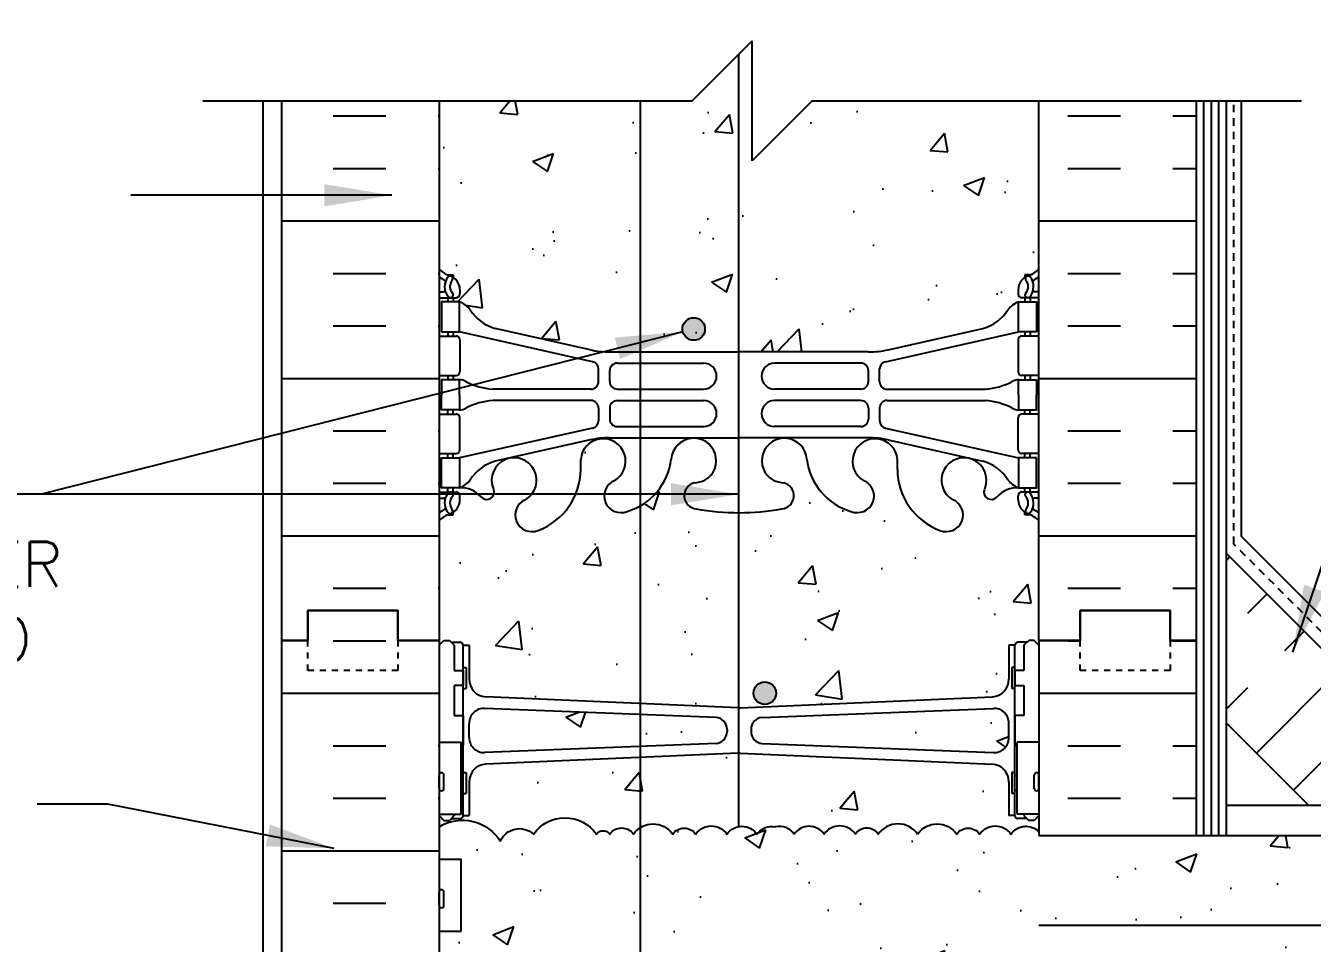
# Model space of a CAD drawing. Header units: inches. Extents: x 189.2 to 283.2, y 118.4 to 194.9.
# Drawn here: x 245.13 to 266.57, y 163.83 to 179.13 of the extents above; entities that cross this region are included whole.
import ezdxf

# ---------------------------------------------------------------- set-up
doc = ezdxf.new("R2010")
doc.units = ezdxf.units.IN
doc.header["$LTSCALE"] = 0.5
doc.header["$MEASUREMENT"] = 0
doc.linetypes.add('DASHED2', pattern=[0.375, 0.25, -0.125])
for name, color, linetype in [('HATCH', 12, 'Continuous'), ('line25', 2, 'Continuous'), ('LINE3', 3, 'Continuous'), ('LINE50', 5, 'Continuous'), ('LINE9', 9, 'Continuous'), ('TEXT', 4, 'Continuous'), ('Web_Edge', 9, 'Continuous')]:
    doc.layers.add(name, color=color, linetype=linetype)
doc.styles.add('DIM', font='romans.shx', dxfattribs={"width": 0.7})
doc.styles.add('ROMANS', font='romans.shx', dxfattribs={"height": 0.75})
doc.styles.get("Standard").update_dxf_attribs({"font": 'romans.shx', "height": 0.75})
doc.linetypes.add('STEEL', pattern='A,0.5,-0.2,["X",Standard,S=0.1,R=0,X=-0.1,Y=-0.05],-0.1', length=0.8)
doc.dimstyles.new('ext_12', dxfattribs={"dimscale": 12, "dimtxt": 0.09375, "dimasz": 0.09375, "dimexe": 0.09375, "dimexo": 0.0625, "dimgap": 0.0625, "dimtad": 1, "dimdec": 1, "dimzin": 2, "dimdsep": 46, "dimlunit": 4, "dimtxsty": 'DIM', "dimcen": 0.09, "dimdle": 0.09375, "dimclrt": 4, "dimadec": 0, "dimazin": 0, "dimtfac": 1, "dimtdec": 1, "dimtmove": 2, "dimatfit": 3, "dimfxl": 1, "dimfrac": 2, "dimtolj": 1, "dimtzin": 0, "dimarcsym": 0})

msp = doc.modelspace()

# ---------------------------------------------------------------- hatches: boundary and pattern name
at = {"layer": 'HATCH'}
h = msp.add_hatch(dxfattribs=at)
h.set_pattern_fill('AR-CONC', color=256, scale=0.5)
h.set_pattern_definition([(50, (0, 0), (3.5863, -0.31376), [0.375, -4.125]), (355, (0, 0), (-0.693757, 3.76096), [0.3, -3.3]), (100.4514, (0.299, -0.026), (2.892544, 3.4472), [0.3187, -3.50571]), (46.1842, (0, 1), (5.336207, -0.827596), [0.5625, -6.1875]), (96.6356, (0.4447, 0.931), (4.67331, 4.87059), [0.47805, -5.25857]), (351.1842, (0, 1), (4.67331, 4.87059), [0.45, -4.95]), (21, (0.5, 0.75), (2.984535, -2.013094), [0.375, -4.125]), (326, (0.5, 0.75), (1.216577, 3.62575), [0.3, -3.3]), (71.4514, (0.7487, 0.5822), (4.201112, 1.612656), [0.3187, -3.50571]), (37.5, (0, 0), (0.0607993, 1.6644693), [0, -3.26, 0, -3.35, 0, -3.3125]), (7.5, (0, 0), (1.315348, 1.972059), [0, -1.91, 0, -3.185, 0, -1.2625]), (327.5, (-1.115, 0), (2.669112, -0.1127744), [0, -1.25, 0, -3.9, 0, -5.175]), (317.5, (-1.615, 0), (2.915931, 0.500525), [0, -1.625, 0, -2.59, 0, -3.675])])
h.paths.add_polyline_path([(257.158, 142.881), (257.158, 140.881), (258.158, 141.881), (262.018, 141.881), (262.018, 144.689, 0.08841), (261.872, 144.786), (261.782, 144.786), (261.782, 144.828, -0.249069), (261.672, 145.035), (261.672, 145.102, -0.414214), (261.735, 145.165), (261.782, 145.165), (261.782, 145.235), (261.677, 145.235, -0.155529), (261.502, 145.369, 0.180914), (261.084, 145.68), (259.503, 146.033, 0.054974), (259.176, 146.069), (257.018, 146.069), (254.86, 146.069, 0.054974), (254.534, 146.033), (252.953, 145.68, 0.180914), (252.535, 145.369, -0.155529), (252.359, 145.235), (252.254, 145.235), (252.254, 145.165), (252.302, 145.165, -0.414214), (252.364, 145.102), (252.364, 145.035, -0.249069), (252.254, 144.828), (252.254, 144.786), (252.164, 144.786, 0.088416), (252.018, 144.689), (252.018, 141.881), (256.158, 141.881)])
h.paths.add_polyline_path([(262.018, 150.881), (262.018, 151.817), (261.938, 151.737), (261.848, 151.737), (261.818, 151.767), (261.668, 151.767, -0.414214), (261.618, 151.817), (261.518, 151.817), (261.518, 152.378, 0.390098), (261.243, 152.677), (257.035, 152.861, 0.020761), (257.018, 152.862, 0.020761), (257.002, 152.861), (252.794, 152.677, 0.390098), (252.518, 152.378), (252.518, 151.817), (252.418, 151.817, -0.414214), (252.368, 151.767), (252.268, 151.767), (252.218, 151.767), (252.188, 151.737), (252.098, 151.737), (252.018, 151.817), (252.018, 150.881), (252.018, 148.881, 0.088416), (252.164, 148.784), (252.254, 148.784), (252.254, 148.742, -0.249069), (252.364, 148.535), (252.364, 148.467, -0.414214), (252.302, 148.405), (252.254, 148.405), (252.254, 148.335), (252.359, 148.335, 0.231736), (252.717, 148.486, -0.8344), (252.929, 148.36), (252.917, 148.339, 2.155404), (253.456, 148.533, -1), (253.669, 149.044, -0.311223), (254.378, 148.028), (254.378, 147.863, 1.661382), (254.939, 148.216, -1), (255.152, 148.727, -0.30095), (255.888, 147.855, 1.661382), (256.45, 148.208, 0.055617), (256.27, 148.253, -0.843243), (256.305, 148.686, -0.047544), (257.018, 148.75, -0.047544), (257.732, 148.686, -0.843243), (257.767, 148.253, 0.055617), (257.587, 148.208, 1.661382), (258.148, 147.855, -0.30095), (258.885, 148.727, -1), (259.098, 148.216, 1.661382), (259.659, 147.863), (259.659, 148.028, -0.311223), (260.368, 149.044, -1), (260.581, 148.533, 2.155404), (261.12, 148.339), (261.108, 148.36, -0.834375), (261.32, 148.486, 0.23174), (261.677, 148.335), (261.782, 148.335), (261.782, 148.405), (261.735, 148.405, -0.414214), (261.672, 148.467), (261.672, 148.535, -0.249069), (261.782, 148.742), (261.782, 148.784), (261.872, 148.784, 0.08841), (262.018, 148.881)])
h.paths.add_polyline_path([(261.518, 154.657), (261.618, 154.657, -0.327813), (261.653, 154.705), (261.653, 155.126, 0.416771), (260.261, 155.012, 0.520567), (259.71, 155.129, 0.035013), (259.653, 155.199, 0.035013), (259.597, 155.129, 0.520567), (259.046, 155.012, 0.520567), (258.025, 155.107, 0.520567), (257.004, 155.012, 0.520567), (256.453, 155.129, 0.520567), (255.402, 155.129, 0.520567), (255.182, 155.129, 0.520567), (254.785, 155.129, 0.520567), (254.131, 155.129, 0.520567), (253.749, 155.129, 0.520567), (253.228, 155.129, 0.520567), (252.726, 155.129, 0.328601), (252.383, 155.245), (252.383, 154.705, -0.327813), (252.418, 154.657), (252.518, 154.657), (252.518, 154.097, 0.390098), (252.794, 153.798), (257.002, 153.614, 0.020761), (257.018, 153.613, 0.020761), (257.035, 153.614), (261.243, 153.798, 0.390098), (261.518, 154.097)])
h.paths.add_polyline_path([(256.818, 153.22), (256.818, 153.255, 0.390098), (256.635, 153.454), (252.778, 153.606, 0.425773), (252.518, 153.356), (252.518, 153.119, 0.425773), (252.778, 152.869), (256.635, 153.02, 0.390098)])
h.paths.add_polyline_path([(261.518, 153.356, 0.425773), (261.259, 153.606), (257.402, 153.454, 0.390098), (257.218, 153.255), (257.218, 153.22, 0.390098), (257.402, 153.02), (261.259, 152.869, 0.425773), (261.518, 153.119)])
h.paths.add_polyline_path([(262.018, 162.131), (262.018, 163.631), (280.914, 163.631), (280.914, 165.631), (262.018, 165.631), (262.018, 165.694, 0.466689), (261.551, 165.653, 0.520567), (261.029, 165.653, 0.520567), (260.647, 165.653, 0.520567), (259.994, 165.653, 0.520567), (259.34, 165.653, 0.520567), (258.958, 165.653, 0.520567), (258.436, 165.653, 0.520567), (257.935, 165.653, 0.297004), (257.626, 165.777, 0.297004), (257.317, 165.653, 0.520567), (256.816, 165.653, 0.520567), (256.294, 165.653, 0.520567), (255.912, 165.653, 0.520567), (255.258, 165.653, 0.520567), (254.862, 165.653, 0.520567), (254.641, 165.653, 0.520567), (253.591, 165.653, 0.520567), (253.04, 165.535, 0.411465), (252.018, 165.776), (252.018, 165.236), (252.383, 165.236), (252.383, 164.036), (252.018, 164.036), (252.018, 163.286), (252.383, 163.286), (252.383, 162.086), (252.018, 162.086), (252.018, 161.336), (252.383, 161.336), (252.383, 160.256), (252.018, 160.256), (252.018, 159.506), (252.383, 159.506), (252.383, 158.426), (252.018, 158.426), (252.018, 157.676), (252.383, 157.676), (252.383, 156.476), (252.018, 156.476), (252.018, 155.726), (252.383, 155.726), (252.383, 155.245, -0.328601), (252.726, 155.129, -0.520567), (253.228, 155.129, -0.520567), (253.749, 155.129, -0.520567), (254.131, 155.129, -0.520567), (254.785, 155.129, -0.520567), (255.182, 155.129, -0.520567), (255.402, 155.129, -0.520567), (256.453, 155.129, -0.520567), (257.004, 155.012, -0.520567), (258.025, 155.107, -0.520567), (259.046, 155.012, -0.520567), (259.597, 155.129, -0.035013), (259.653, 155.199, -0.035013), (259.71, 155.129, -0.520567), (260.261, 155.012, -0.416771), (261.653, 155.126), (261.653, 155.726), (262.018, 155.726), (262.018, 156.131), (262.018, 157.631)])
h.paths.add_polyline_path([(261.518, 166.522, 0.390098), (261.243, 166.821), (257.035, 167.005, 0.020761), (257.018, 167.005, 0.020761), (257.002, 167.005), (252.794, 166.821, 0.390098), (252.518, 166.522), (252.518, 165.961), (252.418, 165.961, -0.414214), (252.368, 165.911), (252.268, 165.911), (252.218, 165.911), (252.188, 165.881), (252.098, 165.881), (252.018, 165.961), (252.018, 165.776, -0.411465), (253.04, 165.535, -0.520567), (253.591, 165.653, -0.520567), (254.641, 165.653, -0.520567), (254.862, 165.653, -0.520567), (255.258, 165.653, -0.520567), (255.912, 165.653, -0.520567), (256.294, 165.653, -0.520567), (256.816, 165.653, -0.520567), (257.317, 165.653, -0.297004), (257.626, 165.777, -0.297004), (257.935, 165.653, -0.520567), (258.436, 165.653, -0.520567), (258.958, 165.653, -0.520567), (259.34, 165.653, -0.520567), (259.994, 165.653, -0.520567), (260.647, 165.653, -0.520567), (261.029, 165.653, -0.520567), (261.551, 165.653, -0.466689), (262.018, 165.694), (262.018, 165.961), (261.938, 165.881), (261.848, 165.881), (261.818, 165.911), (261.668, 165.911, -0.414214), (261.618, 165.961), (261.518, 165.961)])
h.paths.add_polyline_path([(256.635, 167.598), (252.778, 167.749, 0.425773), (252.518, 167.5), (252.518, 167.262, 0.425773), (252.778, 167.012), (256.635, 167.164, 0.390098), (256.818, 167.363), (256.818, 167.399, 0.390098)])
h.paths.add_polyline_path([(261.518, 167.5, 0.425773), (261.259, 167.749), (257.402, 167.598, 0.390098), (257.218, 167.399), (257.218, 167.363, 0.390098), (257.402, 167.164), (261.259, 167.012, 0.425773), (261.518, 167.262)])
h.paths.add_polyline_path([(262.018, 170.881, 0.08841), (261.872, 170.978), (261.782, 170.978), (261.782, 171.02, -0.249069), (261.672, 171.227), (261.672, 171.295, -0.414214), (261.735, 171.357), (261.782, 171.357), (261.782, 171.427), (261.677, 171.427, 0.231736), (261.32, 171.276, -0.8344), (261.108, 171.402), (261.12, 171.423, 2.155404), (260.581, 171.229, -1), (260.368, 170.717, -0.311223), (259.659, 171.733), (259.659, 171.898, 1.661382), (259.098, 171.546, -1), (258.885, 171.035, -0.30095), (258.148, 171.907, 1.661382), (257.587, 171.554, 0.055617), (257.767, 171.509, -0.843243), (257.732, 171.076, -0.047544), (257.018, 171.011, -0.047544), (256.305, 171.076, -0.843243), (256.27, 171.509, 0.055617), (256.45, 171.554, 1.661382), (255.888, 171.907, -0.30095), (255.152, 171.035, -1), (254.939, 171.546, 1.661382), (254.378, 171.898), (254.378, 171.733, -0.311223), (253.669, 170.717, -1), (253.456, 171.229, 2.155404), (252.917, 171.423), (252.929, 171.402, -0.834375), (252.717, 171.276, 0.23174), (252.359, 171.427), (252.254, 171.427), (252.254, 171.357), (252.302, 171.357, -0.414214), (252.364, 171.295), (252.364, 171.227, -0.249069), (252.254, 171.02), (252.254, 170.978), (252.164, 170.978, 0.088416), (252.018, 170.881), (252.018, 168.881), (252.018, 168.801), (252.098, 168.881), (252.188, 168.881), (252.218, 168.851), (252.368, 168.851, -0.414214), (252.418, 168.801), (252.518, 168.801), (252.518, 168.24, 0.390098), (252.794, 167.941), (257.002, 167.757, 0.020761), (257.018, 167.757, 0.020761), (257.035, 167.757), (261.243, 167.941, 0.390098), (261.518, 168.24), (261.518, 168.801), (261.618, 168.801, -0.414214), (261.668, 168.851), (261.768, 168.851), (261.818, 168.851), (261.848, 168.881), (261.938, 168.881), (262.018, 168.801), (262.018, 168.881)])
h.paths.add_polyline_path([(262.018, 177.881), (258.237, 177.881), (257.237, 176.881), (257.237, 178.881), (256.237, 177.881), (252.018, 177.881), (252.018, 175.073, 0.088416), (252.164, 174.976), (252.254, 174.976), (252.254, 174.934, -0.249069), (252.364, 174.727), (252.364, 174.66, -0.414214), (252.302, 174.597), (252.254, 174.597), (252.254, 174.527), (252.359, 174.527, -0.155529), (252.535, 174.393, 0.180914), (252.953, 174.082), (254.534, 173.729, 0.054974), (254.86, 173.693), (257.018, 173.693), (259.176, 173.693, 0.054974), (259.503, 173.729), (261.084, 174.082, 0.180914), (261.502, 174.393, -0.155529), (261.677, 174.527), (261.782, 174.527), (261.782, 174.597), (261.735, 174.597, -0.414214), (261.672, 174.66), (261.672, 174.727, -0.249069), (261.782, 174.934), (261.782, 174.976), (261.872, 174.976, 0.08841), (262.018, 175.073)])
h.paths.add_polyline_path([(262.018, 183.444, 0.08841), (261.872, 183.542), (261.782, 183.542), (261.782, 183.584, -0.249069), (261.672, 183.791), (261.672, 183.858, -0.414214), (261.735, 183.921), (261.782, 183.921), (261.782, 183.991), (261.677, 183.991, -0.155529), (261.502, 184.125, 0.180914), (261.084, 184.436), (259.503, 184.789, 0.054974), (259.176, 184.825), (257.018, 184.825), (254.86, 184.825, 0.054974), (254.534, 184.789), (252.953, 184.436, 0.180914), (252.535, 184.125, -0.155529), (252.359, 183.991), (252.254, 183.991), (252.254, 183.921), (252.302, 183.921, -0.414214), (252.364, 183.858), (252.364, 183.791, -0.249069), (252.254, 183.584), (252.254, 183.542), (252.164, 183.542, 0.088416), (252.018, 183.444), (252.018, 180.381), (256.237, 180.381), (257.237, 181.381), (257.237, 179.381), (258.237, 180.381), (262.018, 180.381)])
h.paths.add_polyline_path([(260.368, 187.8, -1), (260.581, 187.289, 2.155404), (261.12, 187.095), (261.108, 187.116, -0.834375), (261.32, 187.242, 0.23174), (261.677, 187.091), (261.782, 187.091), (261.782, 187.161), (261.735, 187.161, -0.414214), (261.672, 187.223), (261.672, 187.291, -0.249069), (261.782, 187.498), (261.782, 187.539), (261.872, 187.539, 0.08841), (262.018, 187.637), (262.018, 188.357, 0.336749), (261.356, 188.252, 0.520567), (260.97, 188.252, 0.520567), (260.47, 188.252, 0.259173), (260.018, 188.471, 0.259173), (259.567, 188.252, 0.520567), (259.067, 188.252, 0.520567), (258.68, 188.252, 0.336749), (258.018, 188.357, 0.336749), (257.356, 188.252, 0.520567), (256.97, 188.252, 0.520567), (256.47, 188.252, 0.520567), (255.623, 188.252, 0.520567), (255.341, 188.252, 0.520567), (254.446, 188.252, 0.520567), (253.707, 188.252, 0.520567), (253.014, 188.252, 0.520567), (252.793, 188.252, 0.321585), (252.018, 188.277), (252.018, 187.637, 0.088416), (252.164, 187.539), (252.254, 187.539), (252.254, 187.498, -0.249069), (252.364, 187.291), (252.364, 187.223, -0.414214), (252.302, 187.161), (252.254, 187.161), (252.254, 187.091), (252.359, 187.091, 0.231736), (252.717, 187.242, -0.8344), (252.929, 187.116), (252.917, 187.095, 2.155404), (253.456, 187.289, -1), (253.669, 187.8, -0.311223), (254.378, 186.784), (254.378, 186.619, 1.661382), (254.939, 186.972, -1), (255.152, 187.483, -0.30095), (255.888, 186.611, 1.661382), (256.45, 186.964, 0.055617), (256.27, 187.009, -0.843243), (256.305, 187.441, -0.047544), (257.018, 187.506, -0.047544), (257.732, 187.441, -0.843243), (257.767, 187.009, 0.055617), (257.587, 186.964, 1.661382), (258.148, 186.611, -0.30095), (258.885, 187.483, -1), (259.098, 186.972, 1.661382), (259.659, 186.619), (259.659, 186.784, -0.311223)])
h = msp.add_hatch(dxfattribs=at)
h.set_pattern_fill('INSUL', color=256, scale=7, style=0)
h.paths.add_polyline_path([(252.018, 177.881), (249.393, 177.881), (249.393, 168.881), (249.831, 168.881), (249.831, 169.381), (251.331, 169.381), (251.331, 168.881), (252.018, 168.881)])
h.paths.add_polyline_path([(264.643, 177.881), (262.018, 177.881), (262.018, 168.881), (262.706, 168.881), (262.706, 169.381), (264.206, 169.381), (264.206, 168.881), (264.643, 168.881)])
h = msp.add_hatch(dxfattribs=at)
h.set_pattern_fill('INSUL', color=256, scale=7, angle=45, style=0)
h.set_pattern_definition([(45, (157.8403, 7.2298), (-1.856155, 1.856155), []), (45, (157.2215, 7.8485), (-1.856155, 1.856155), [0.875, -0.875]), (45, (156.6028, 8.4672), (-1.856155, 1.856155), [0.875, -0.875])])
h.paths.add_polyline_path([(266.392, 166.256), (269.22, 166.256), (265.143, 170.333), (265.143, 167.504)])
h = msp.add_hatch(dxfattribs=at)
h.set_pattern_fill('INSUL', color=256, scale=7, style=0)
h.paths.add_polyline_path([(264.643, 156.131), (262.018, 156.131), (262.018, 150.881), (262.706, 150.881), (262.706, 151.381), (264.206, 151.381), (264.206, 150.881), (264.643, 150.881)])
h.paths.add_polyline_path([(262.018, 165.631), (264.643, 165.631), (264.643, 168.881), (264.206, 168.881), (264.206, 168.381), (262.706, 168.381), (262.706, 168.881), (262.018, 168.881)])
h.paths.add_polyline_path([(249.393, 150.881), (249.831, 150.881), (249.831, 151.381), (251.331, 151.381), (251.331, 150.881), (252.018, 150.881), (252.018, 168.881), (251.331, 168.881), (251.331, 169.381), (249.831, 169.381), (249.831, 168.881), (249.393, 168.881)])
at = {"layer": 'LINE3'}
for points in [[(256.45, 174.075, 1), (256.075, 174.075, 1)], [(257.637, 168.002, 1), (257.262, 168.002, 1)]]:
    msp.add_hatch(color=256, dxfattribs=at).paths.add_polyline_path(points)

# ---------------------------------------------------------------- linework, layer by layer
at = {"layer": 'HATCH'}
for p, q in [((264.768, 165.631), (264.768, 177.881)), ((264.893, 165.631), (264.893, 177.881)), ((265.018, 165.631), (265.018, 177.881)), ((265.393, 170.613), (265.393, 177.881)), ((269.5, 166.506), (265.393, 170.613))]:
    msp.add_line(p, q, dxfattribs=at)
for points in [[(252.018, 165.776, -0.411465), (253.04, 165.535, -0.520567), (253.591, 165.653, -0.520567), (254.641, 165.653, -0.520567), (254.862, 165.653, -0.520567), (255.258, 165.653, -0.520567), (255.912, 165.653, -0.520567), (256.294, 165.653, -0.520567), (256.816, 165.653, -0.520567), (257.317, 165.653, -0.297004), (257.626, 165.777)], [(259.994, 165.653, 0.520567), (259.34, 165.653, 0.520567), (258.958, 165.653, 0.520567), (258.436, 165.653, 0.520567), (257.935, 165.653, 0.297004), (257.626, 165.777)], [(259.994, 165.653, -0.520567), (260.647, 165.653, -0.520567), (261.029, 165.653, -0.520567), (261.551, 165.653, -0.466689), (262.018, 165.694, -0.466689)]]:
    msp.add_lwpolyline(points, format="xyb", dxfattribs=at)
at = {"layer": 'line25'}
for p, q in [((252.018, 177.881), (252.018, 168.881)), ((262.018, 168.881), (262.018, 177.881)), ((265.143, 165.631), (265.143, 177.881)), ((269.345, 166.131), (265.143, 170.333)), ((252.018, 168.881), (252.018, 150.881)), ((262.018, 168.881), (262.018, 165.631)), ((266.517, 166.131), (265.143, 167.504)), ((252.018, 167.186), (252.383, 167.186)), ((252.383, 165.986), (252.383, 167.186)), ((262.018, 167.186), (261.653, 167.186)), ((261.653, 165.986), (261.653, 167.186)), ((252.018, 165.986), (252.383, 165.986)), ((262.018, 165.986), (261.653, 165.986)), ((262.018, 165.631), (280.914, 165.631)), ((252.018, 165.236), (252.383, 165.236)), ((252.383, 164.036), (252.383, 165.236)), ((252.018, 164.036), (252.383, 164.036))]:
    msp.add_line(p, q, dxfattribs=at)
at = {"layer": 'LINE3'}
for p, q in [((257.011, 178.655), (257.011, 165.778)), ((255.369, 177.881), (255.369, 141.881))]:
    msp.add_line(p, q, dxfattribs=at)
at = {"layer": 'LINE3', "linetype": 'STEEL'}
msp.add_line((280.914, 164.131), (262.018, 164.131), dxfattribs=at)
at = {"layer": 'LINE3'}
for centre in [(256.262, 174.075), (257.449, 168.002)]:
    msp.add_circle(centre, 0.188, dxfattribs=at)
at = {"layer": 'LINE50'}
for p, q in [((249.393, 168.881), (249.393, 177.881)), ((264.643, 168.881), (264.643, 177.881)), ((249.393, 150.881), (249.393, 168.881)), ((264.643, 165.631), (264.643, 168.881))]:
    msp.add_line(p, q, dxfattribs=at)
at = {"layer": 'LINE50', "color": 9, "linetype": 'DASHED2'}
for p, q in [((265.268, 170.488), (265.268, 177.881)), ((269.438, 166.318), (265.268, 170.488))]:
    msp.add_line(p, q, dxfattribs=at)
at = {"layer": 'LINE50'}
for points in [[(249.393, 168.881), (249.831, 168.881), (249.831, 169.381), (251.331, 169.381), (251.331, 168.881), (252.018, 168.881)], [(252.018, 168.881), (251.331, 168.881), (251.331, 169.381), (249.831, 169.381), (249.831, 168.881), (249.393, 168.881)], [(264.643, 168.881), (264.206, 168.881), (264.206, 169.381), (262.706, 169.381), (262.706, 168.881), (262.018, 168.881)], [(262.018, 168.881), (262.706, 168.881), (262.706, 169.381), (264.206, 169.381), (264.206, 168.881), (264.643, 168.881)]]:
    msp.add_lwpolyline(points, dxfattribs=at)
at = {"layer": 'LINE9'}
for p, q in [((256.237, 177.881), (257.237, 178.881)), ((257.237, 176.881), (257.237, 178.881)), ((248.081, 177.881), (256.237, 177.881)), ((249.081, 177.881), (249.081, 141.883)), ((258.237, 177.881), (257.237, 176.881)), ((258.237, 177.881), (266.393, 177.881)), ((252.018, 168.801), (252.098, 168.881)), ((252.098, 168.881), (252.188, 168.881)), ((252.268, 168.801), (252.188, 168.881)), ((252.218, 168.851), (252.368, 168.851)), ((252.268, 168.851), (252.368, 168.851)), ((261.818, 168.851), (261.668, 168.851)), ((261.768, 168.851), (261.668, 168.851)), ((261.768, 168.801), (261.848, 168.881)), ((261.938, 168.881), (261.848, 168.881)), ((262.018, 168.801), (261.938, 168.881)), ((252.268, 168.801), (252.268, 168.381)), ((252.418, 165.961), (252.418, 168.801)), ((252.418, 168.801), (252.518, 168.801)), ((252.418, 168.781), (252.418, 168.781)), ((252.518, 168.801), (252.518, 168.24)), ((261.618, 168.801), (261.518, 168.801)), ((261.518, 168.801), (261.518, 168.24)), ((261.618, 165.961), (261.618, 168.801)), ((261.618, 168.781), (261.618, 168.781)), ((261.768, 168.801), (261.768, 168.381)), ((252.418, 168.431), (252.468, 168.431)), ((252.468, 168.431), (252.468, 168.081)), ((261.568, 168.431), (261.568, 168.081)), ((261.618, 168.431), (261.568, 168.431)), ((252.268, 168.131), (252.268, 167.631)), ((252.418, 168.081), (252.468, 168.081)), ((261.618, 168.081), (261.568, 168.081)), ((261.768, 168.131), (261.768, 167.631)), ((256.635, 167.598), (252.778, 167.749)), ((257.002, 167.757), (252.794, 167.941)), ((257.035, 167.757), (261.243, 167.941)), ((257.402, 167.598), (261.259, 167.749)), ((252.518, 167.262), (252.518, 167.5)), ((256.818, 167.399), (256.818, 167.363)), ((257.218, 167.399), (257.218, 167.363)), ((261.518, 167.262), (261.518, 167.5)), ((256.635, 167.164), (252.778, 167.012)), ((257.402, 167.164), (261.259, 167.012)), ((257.002, 167.005), (252.794, 166.821)), ((257.035, 167.005), (261.243, 166.821)), ((252.058, 166.676), (252.058, 166.676)), ((252.418, 166.681), (252.468, 166.681)), ((252.468, 166.681), (252.468, 166.331)), ((261.618, 166.681), (261.568, 166.681)), ((261.568, 166.681), (261.568, 166.331)), ((261.978, 166.676), (261.978, 166.676)), ((252.018, 166.416), (252.018, 166.636)), ((252.018, 166.581), (252.018, 166.581)), ((252.018, 166.471), (252.018, 166.471)), ((252.098, 166.416), (252.098, 166.636)), ((252.518, 166.522), (252.518, 165.961)), ((261.518, 166.522), (261.518, 165.961)), ((261.938, 166.416), (261.938, 166.636)), ((262.018, 166.416), (262.018, 166.636)), ((262.018, 166.581), (262.018, 166.581)), ((262.018, 166.471), (262.018, 166.471)), ((252.058, 166.376), (252.058, 166.376)), ((252.418, 166.331), (252.468, 166.331)), ((261.618, 166.331), (261.568, 166.331)), ((261.978, 166.376), (261.978, 166.376)), ((252.018, 165.961), (252.098, 165.881)), ((252.098, 165.881), (252.188, 165.881)), ((252.268, 165.961), (252.188, 165.881)), ((252.218, 165.911), (252.368, 165.911)), ((252.268, 165.986), (252.268, 165.961)), ((252.268, 165.911), (252.368, 165.911)), ((252.418, 165.961), (252.518, 165.961)), ((261.618, 165.961), (261.518, 165.961)), ((261.768, 165.911), (261.668, 165.911)), ((261.818, 165.911), (261.668, 165.911)), ((261.768, 165.986), (261.768, 165.961)), ((261.768, 165.961), (261.848, 165.881)), ((261.938, 165.881), (261.848, 165.881)), ((262.018, 165.961), (261.938, 165.881)), ((252.018, 164.466), (252.018, 164.686)), ((252.018, 164.631), (252.018, 164.631)), ((252.018, 164.521), (252.018, 164.521)), ((252.058, 164.726), (252.058, 164.726)), ((252.098, 164.466), (252.098, 164.686)), ((252.058, 164.426), (252.058, 164.426))]:
    msp.add_line(p, q, dxfattribs=at)
at = {"layer": 'LINE9', "linetype": 'DASHED2', "ltscale": 0.15}
for points in [[(251.331, 168.881), (251.331, 168.881), (251.331, 168.381), (249.831, 168.381), (249.831, 168.881), (249.831, 168.881)], [(264.206, 168.881), (264.206, 168.881), (264.206, 168.381), (262.706, 168.381), (262.706, 168.881), (262.706, 168.881)]]:
    msp.add_lwpolyline(points, dxfattribs=at)
at = {"layer": 'LINE9'}
for points in [[(252.268, 168.381), (252.418, 168.381), (252.418, 168.131), (252.268, 168.131)], [(261.768, 168.381), (261.618, 168.381), (261.618, 168.131), (261.768, 168.131)], [(252.268, 167.631), (252.268, 167.631), (252.418, 167.631), (252.418, 167.131), (252.383, 167.131)], [(261.768, 167.631), (261.768, 167.631), (261.618, 167.631), (261.618, 167.131), (261.653, 167.131)], [(252.383, 166.381), (252.418, 166.381), (252.418, 166.631), (252.383, 166.631)], [(261.653, 166.381), (261.618, 166.381), (261.618, 166.631), (261.653, 166.631)], [(280.914, 166.131), (265.143, 166.131)]]:
    msp.add_lwpolyline(points, dxfattribs=at)
for centre, radius, start, end in [((252.368, 168.801), 0.05, 0, 90), ((261.668, 168.801), 0.05, 90, 180), ((252.818, 168.24), 0.3, 180, 265.2426), ((261.218, 168.24), 0.3, 274.7574, 0), ((252.768, 167.5), 0.25, 87.7479, 180), ((257.018, 167.957), 0.2, 265.2426, 270), ((257.018, 167.957), 0.2, 270, 274.7574), ((261.268, 167.5), 0.25, 0, 92.2521), ((256.618, 167.399), 0.2, 0, 85.2426), ((257.418, 167.399), 0.2, 94.7574, 180), ((256.618, 167.363), 0.2, 274.7574, 0), ((257.418, 167.363), 0.2, 180, 265.2426), ((252.768, 167.262), 0.25, 180, 272.2521), ((261.268, 167.262), 0.25, 267.7479, 0), ((257.018, 166.805), 0.2, 90, 94.7574), ((257.018, 166.805), 0.2, 85.2426, 90), ((252.058, 166.636), 0.04, 90, 180), ((252.058, 166.636), 0.04, 360, 90), ((252.818, 166.522), 0.3, 94.7574, 180), ((261.218, 166.522), 0.3, 0, 85.2426), ((261.978, 166.636), 0.04, 90, 180), ((261.978, 166.636), 0.04, 0, 90), ((252.058, 166.416), 0.04, 180, 270), ((252.058, 166.416), 0.04, 270, 0), ((261.978, 166.416), 0.04, 180, 270), ((261.978, 166.416), 0.04, 270, 0), ((252.368, 165.961), 0.05, 270, 0), ((261.668, 165.961), 0.05, 180, 270), ((252.058, 164.686), 0.04, 90, 180), ((252.058, 164.686), 0.04, 360, 90), ((252.058, 164.466), 0.04, 180, 270), ((252.058, 164.466), 0.04, 270, 0)]:
    msp.add_arc(centre, radius, start, end, dxfattribs=at)
at = {"layer": 'Web_Edge'}
for p, q in [((252.164, 174.976), (252.254, 174.976)), ((252.254, 174.976), (252.254, 174.934)), ((261.872, 174.976), (261.782, 174.976)), ((261.782, 174.976), (261.782, 174.934)), ((252.018, 174.697), (252.096, 174.697)), ((252.018, 174.597), (252.302, 174.597)), ((252.164, 174.597), (252.164, 174.527)), ((252.254, 174.597), (252.254, 174.527)), ((252.364, 174.727), (252.364, 174.66)), ((261.672, 174.727), (261.672, 174.66)), ((262.018, 174.597), (261.735, 174.597)), ((261.782, 174.597), (261.782, 174.527)), ((261.872, 174.597), (261.872, 174.527)), ((262.018, 174.697), (261.941, 174.697)), ((252.018, 173.957), (252.302, 173.957)), ((252.164, 174.027), (252.164, 173.957)), ((252.254, 174.027), (252.254, 173.957)), ((254.577, 173.53), (252.359, 174.027)), ((254.534, 173.729), (252.953, 174.082)), ((259.46, 173.53), (261.677, 174.027)), ((259.503, 173.729), (261.084, 174.082)), ((262.018, 173.957), (261.735, 173.957)), ((261.782, 174.027), (261.782, 173.957)), ((261.872, 174.027), (261.872, 173.957)), ((252.364, 173.895), (252.364, 173.36)), ((261.672, 173.895), (261.672, 173.36)), ((254.86, 173.693), (257.018, 173.693)), ((259.176, 173.693), (257.018, 173.693)), ((254.675, 173.196), (254.675, 173.408)), ((254.862, 173.197), (254.862, 173.381)), ((254.987, 173.506), (256.427, 173.506)), ((259.05, 173.506), (257.61, 173.506)), ((259.175, 173.197), (259.175, 173.381)), ((259.362, 173.196), (259.362, 173.408)), ((252.018, 173.297), (252.302, 173.297)), ((252.164, 173.297), (252.164, 173.227)), ((252.254, 173.297), (252.254, 173.227)), ((262.018, 173.297), (261.735, 173.297)), ((261.782, 173.297), (261.782, 173.227)), ((261.872, 173.297), (261.872, 173.227)), ((254.55, 173.071), (252.912, 173.071)), ((254.55, 172.883), (252.912, 172.883)), ((254.987, 173.072), (256.427, 173.072)), ((254.987, 172.882), (256.427, 172.882)), ((259.05, 173.072), (257.61, 173.072)), ((259.05, 172.882), (257.61, 172.882)), ((259.487, 173.071), (261.125, 173.071)), ((259.487, 172.883), (261.125, 172.883)), ((252.164, 172.657), (252.164, 172.727)), ((252.254, 172.657), (252.254, 172.727)), ((254.675, 172.758), (254.675, 172.546)), ((254.862, 172.757), (254.862, 172.573)), ((259.175, 172.757), (259.175, 172.573)), ((259.362, 172.758), (259.362, 172.546)), ((261.782, 172.657), (261.782, 172.727)), ((261.872, 172.657), (261.872, 172.727)), ((252.018, 172.657), (252.302, 172.657)), ((252.364, 172.06), (252.364, 172.595)), ((261.672, 172.06), (261.672, 172.595)), ((262.018, 172.657), (261.735, 172.657)), ((254.577, 172.424), (252.359, 171.927)), ((254.86, 172.261), (257.018, 172.261)), ((254.987, 172.448), (256.427, 172.448)), ((259.176, 172.261), (257.018, 172.261)), ((259.05, 172.448), (257.61, 172.448)), ((259.46, 172.424), (261.677, 171.927)), ((254.534, 172.225), (252.953, 171.872)), ((259.503, 172.225), (261.084, 171.872)), ((252.018, 171.997), (252.302, 171.997)), ((252.164, 171.927), (252.164, 171.997)), ((252.254, 171.927), (252.254, 171.997)), ((254.378, 171.733), (254.378, 171.898)), ((259.659, 171.733), (259.659, 171.898)), ((262.018, 171.997), (261.735, 171.997)), ((261.782, 171.927), (261.782, 171.997)), ((261.872, 171.927), (261.872, 171.997)), ((252.164, 171.357), (252.164, 171.427)), ((252.254, 171.357), (252.254, 171.427)), ((252.917, 171.423), (252.929, 171.402)), ((261.12, 171.423), (261.108, 171.402)), ((261.782, 171.357), (261.782, 171.427)), ((261.872, 171.357), (261.872, 171.427)), ((252.018, 171.357), (252.302, 171.357)), ((252.018, 171.257), (252.096, 171.257)), ((252.364, 171.227), (252.364, 171.295)), ((261.672, 171.227), (261.672, 171.295)), ((262.018, 171.357), (261.735, 171.357)), ((262.018, 171.257), (261.941, 171.257)), ((252.164, 170.978), (252.254, 170.978)), ((252.254, 170.978), (252.254, 171.02)), ((261.782, 170.978), (261.782, 171.02)), ((261.872, 170.978), (261.782, 170.978))]:
    msp.add_line(p, q, dxfattribs=at)
for points in [[(252.059, 174.027), (252.359, 174.027), (252.359, 174.527), (252.059, 174.527)], [(261.977, 174.027), (261.677, 174.027), (261.677, 174.527), (261.977, 174.527)], [(252.059, 171.927), (252.359, 171.927), (252.359, 171.427), (252.059, 171.427)], [(261.977, 171.927), (261.677, 171.927), (261.677, 171.427), (261.977, 171.427)]]:
    msp.add_lwpolyline(points, close=True, dxfattribs=at)
for points in [[(252.359, 172.977), (252.359, 173.227), (252.059, 173.227), (252.059, 172.977)], [(261.677, 172.977), (261.677, 173.227), (261.977, 173.227), (261.977, 172.977)], [(252.359, 172.977), (252.359, 172.727), (252.059, 172.727), (252.059, 172.977)], [(261.677, 172.977), (261.677, 172.727), (261.977, 172.727), (261.977, 172.977)]]:
    msp.add_lwpolyline(points, dxfattribs=at)
for centre, radius, start, end in [((252.364, 175.434), 0.5, 226.2109, 250.5288), ((261.672, 175.434), 0.5, 289.4712, 313.7878), ((252.364, 175.434), 0.6, 234.7832, 245.0748), ((252.358, 174.782), 0.25, 140.1145, 222.4609), ((252.102, 174.871), 0.021, 343.464, 63.9957), ((252.2, 174.913), 0.045, 321.448, 139.1879), ((252.114, 174.727), 0.25, 0, 70.5288), ((252.358, 174.782), 0.16, 140.0001, 222.4609), ((261.922, 174.727), 0.25, 109.4712, 180), ((261.836, 174.913), 0.045, 40.8121, 218.552), ((261.679, 174.782), 0.16, 317.5391, 39.9999), ((261.679, 174.782), 0.25, 317.5391, 39.8855), ((261.934, 174.871), 0.021, 116.0043, 196.536), ((261.672, 175.434), 0.6, 294.9252, 305.2158), ((252.096, 174.717), 0.0196, 269.4032, 15.4901), ((252.207, 174.643), 0.045, 222.4609, 42.4609), ((252.302, 174.66), 0.0625, 270, 0), ((261.735, 174.66), 0.0625, 180, 270), ((261.83, 174.643), 0.045, 137.5391, 317.5391), ((261.94, 174.717), 0.0196, 164.5099, 270.5968), ((252.237, 174.184), 0.364, 34.9775, 70.3387), ((253.16, 174.796), 0.743, 212.7919, 253.8107), ((260.877, 174.796), 0.743, 286.1893, 327.2081), ((261.8, 174.184), 0.364, 109.6613, 145.0225), ((252.302, 173.895), 0.0625, 0, 90), ((261.735, 173.895), 0.0625, 90, 180), ((254.86, 175.193), 1.5, 257.4135, 270), ((254.55, 173.408), 0.125, 0, 77.3767), ((259.176, 175.193), 1.5, 270, 282.5865), ((259.487, 173.408), 0.125, 102.6233, 180), ((252.302, 173.36), 0.0625, 270, 0), ((254.987, 173.381), 0.125, 90, 180), ((256.427, 173.289), 0.217, 270, 90), ((257.61, 173.289), 0.217, 90, 270), ((259.05, 173.381), 0.125, 0, 90), ((261.735, 173.36), 0.0625, 180, 270), ((252.355, 173.008), 0.219, 60.4937, 88.92), ((253.001, 174.238), 1.17, 242.6365, 265.6505), ((254.55, 173.196), 0.125, 270, 0), ((254.987, 173.197), 0.125, 180, 270), ((259.05, 173.197), 0.125, 270, 360), ((259.487, 173.196), 0.125, 180, 270), ((261.036, 174.238), 1.17, 274.3495, 297.3635), ((261.682, 173.008), 0.219, 91.08, 119.5063), ((253.001, 171.716), 1.17, 94.3495, 117.3635), ((254.55, 172.758), 0.125, 0, 90), ((254.987, 172.757), 0.125, 90, 180), ((256.427, 172.665), 0.217, 270, 90), ((257.61, 172.665), 0.217, 90, 270), ((259.05, 172.757), 0.125, 0, 90), ((259.487, 172.758), 0.125, 90, 180), ((261.036, 171.716), 1.17, 62.6365, 85.6505), ((252.355, 172.946), 0.219, 271.08, 299.5063), ((261.682, 172.946), 0.219, 240.4937, 268.92), ((252.302, 172.595), 0.0625, 0, 90), ((254.55, 172.546), 0.125, 282.6233, 0), ((254.987, 172.573), 0.125, 180, 270), ((259.05, 172.573), 0.125, 270, 0), ((259.487, 172.546), 0.125, 180, 257.3767), ((261.735, 172.595), 0.0625, 90, 180), ((254.752, 171.871), 0.375, 299.9315, 175.7552), ((254.86, 170.761), 1.5, 90, 102.5865), ((256.262, 171.879), 0.375, 299.9315, 175.7552), ((257.774, 171.879), 0.375, 4.2448, 240.0685), ((259.285, 171.871), 0.375, 4.2448, 240.0685), ((259.176, 170.761), 1.5, 77.4135, 90), ((252.302, 172.06), 0.0625, 270, 0), ((261.735, 172.06), 0.0625, 180, 270), ((253.16, 171.158), 0.743, 106.1893, 147.2081), ((253.268, 171.554), 0.375, 299.9315, 200.3757), ((254.861, 172.027), 1.034, 286.3365, 353.3331), ((259.175, 172.027), 1.034, 186.6669, 253.6635), ((260.768, 171.554), 0.375, 339.6243, 240.0685), ((260.877, 171.158), 0.743, 32.7919, 73.8107), ((253.287, 171.74), 1.092, 290.5175, 359.6668), ((260.75, 171.74), 1.092, 180.3332, 249.4825), ((252.237, 171.77), 0.364, 289.6613, 325.0225), ((252.384, 170.986), 0.441, 41.0127, 93.2024), ((252.811, 171.358), 0.125, 221.0127, 20.3757), ((255.045, 171.29), 0.277, 112.68, 292.68), ((256.324, 171.295), 0.22, 104.2604, 264.8165), ((256.156, 172.335), 0.834, 277.8937, 290.6271), ((257.881, 172.335), 0.834, 249.3729, 262.1063), ((257.712, 171.295), 0.22, 275.1835, 75.7396), ((258.991, 171.29), 0.277, 247.32, 67.32), ((261.225, 171.358), 0.125, 159.6243, 318.9873), ((261.653, 170.986), 0.441, 86.7976, 138.9873), ((261.8, 171.77), 0.364, 214.9775, 250.3387), ((252.096, 171.237), 0.0196, 344.5099, 90.5968), ((252.358, 171.173), 0.25, 137.5391, 219.8855), ((252.207, 171.311), 0.045, 317.5391, 137.5391), ((252.358, 171.173), 0.16, 137.5391, 219.9999), ((252.114, 171.227), 0.25, 289.4712, 360), ((252.302, 171.295), 0.0625, 360, 90), ((253.562, 170.973), 0.277, 112.68, 292.68), ((260.475, 170.973), 0.277, 247.32, 67.32), ((261.735, 171.295), 0.0625, 90, 180), ((261.922, 171.227), 0.25, 180, 250.5288), ((261.83, 171.311), 0.045, 42.4609, 222.4609), ((261.679, 171.173), 0.16, 320.0001, 42.4609), ((261.679, 171.173), 0.25, 320.1145, 42.4609), ((261.94, 171.237), 0.0196, 89.4032, 195.4901), ((252.364, 170.52), 0.6, 114.9252, 125.2168), ((252.364, 170.52), 0.5, 109.4712, 133.7891), ((252.102, 171.083), 0.021, 296.0043, 16.536), ((252.2, 171.042), 0.045, 220.8121, 38.552), ((257.001, 174.789), 3.777, 259.3725, 270.2606), ((257.036, 174.789), 3.777, 269.7394, 280.6275), ((261.836, 171.042), 0.045, 141.448, 319.1879), ((261.672, 170.52), 0.5, 46.2122, 70.5288), ((261.934, 171.083), 0.021, 163.464, 243.9957), ((261.672, 170.52), 0.6, 54.7832, 65.0748)]:
    msp.add_arc(centre, radius, start, end, dxfattribs=at)
for points in [[(254.862, 173.202), (254.862, 173.376)], [(259.175, 173.202), (259.175, 173.376)], [(254.862, 172.752), (254.862, 172.578)], [(259.175, 172.752), (259.175, 172.578)]]:
    msp.add_open_spline(points, degree=1, dxfattribs=at)

# ---------------------------------------------------------------- texts
at = {"layer": 'TEXT', "insert": (233.428, 170.153), "char_height": 0.75, "width": 14.05928, "attachment_point": 4, "style": 'ROMANS'}
msp.add_mtext('HORIZ/VERT REINFORCEMENT AS PER CODE OR AS SPECIFIED', dxfattribs=at)

# ---------------------------------------------------------------- leaders
at = {"layer": 'TEXT'}
for points in [[(251.229, 176.304), (246.878, 176.304)], [(266.252, 168.684), (268.765, 176.162), (273.513, 176.162)], [(256.081, 174.029), (245.391, 171.319), (240.883, 171.319)], [(257.011, 171.319), (245.391, 171.319)], [(250.267, 165.416), (246.496, 166.151), (245.314, 166.151)]]:
    msp.add_leader(points, dimstyle='ext_12', override={"dimgap": 0.0625, "dimtad": 0}, dxfattribs=at)

doc.saveas('drawing.dxf')
